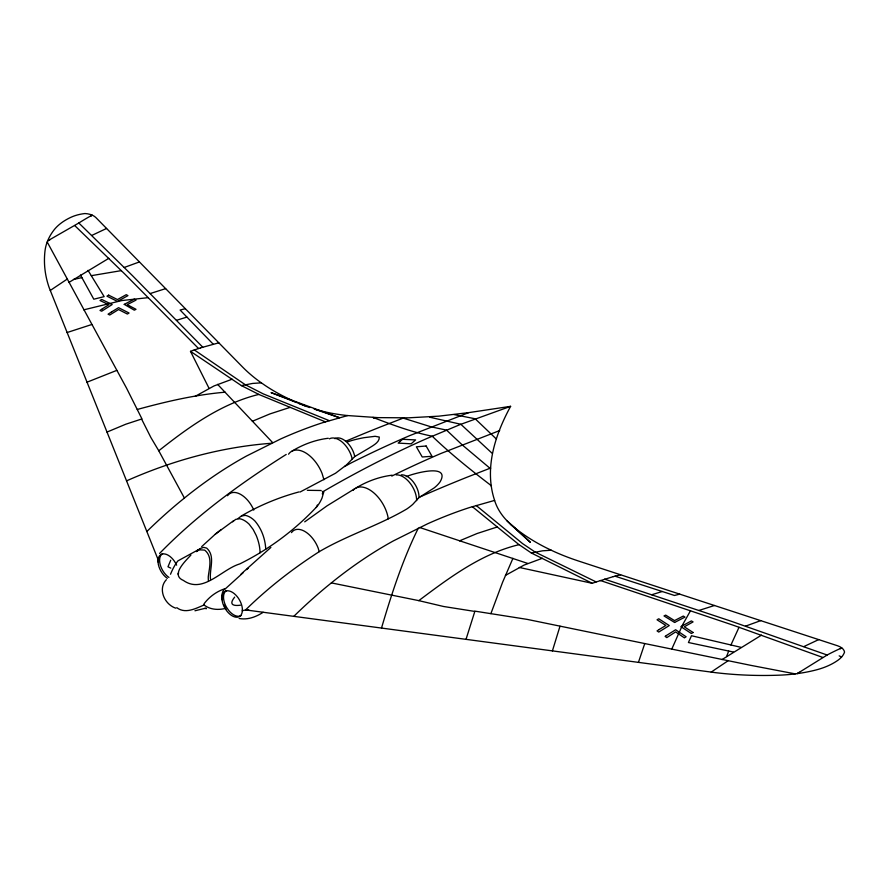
<?xml version="1.0" encoding="UTF-8"?>
<svg xmlns="http://www.w3.org/2000/svg" width="889" height="889" viewBox="0 0 889 889"><rect width="100%" height="100%" fill="white"/><g stroke="black" fill="none" stroke-linecap="round" stroke-linejoin="round"><path stroke-width="1.33" d="M242.308 610.699A9.301 2.8 -17.1 0 0 245.586 609.91C267.911 588.007 292.759 568.693 319.062 551.78C347.188 535.234 378.736 525.521 406.806 508.986A109.203 55.229 4.7 0 0 412.796 504.352L418.919 497.629L434.076 487.972A66.231 39.483 16.4 0 0 440.211 481.671C450.79 462.88 412.996 473.626 406.295 476.593M416.619 500.596L416.641 500.418A19.336 11.168 60 0 0 396.127 474.904M418.919 497.629L419.008 496.918A16.724 9.657 60 0 0 401.272 474.848M190.924 555.036C185.712 560.837 170.244 574.994 183.378 580.417C203.025 594.352 221.539 569.36 239.763 563.926C268.822 549.546 295.348 529.811 317.395 506.074A75.043 51.017 9.5 0 0 322.007 498.096L324.063 491.028A1227.431 708.666 -60 0 1 426.364 438.733L460.224 424.531L510.608 406.34C495.206 434.632 483.972 468.459 494.617 500.407A113.014 65.253 0 0 0 510.453 524.177L530.366 542.323L506.708 520.487M466.014 639.369L474.915 611.143L527.055 619.366L750.694 665.328L795.244 673.884L798.255 673.484A106.991 61.774 0 0 0 815.78 670.028A59.441 34.315 0 0 0 838.094 660.138A31.837 18.38 0 0 0 844.55 652.082A13.902 8.023 0 0 0 837.549 645.77L578.872 561.137A199.858 115.392 0 0 1 552.78 550.958L546.724 548.046A199.858 115.392 0 0 1 510.453 524.177M381.503 628.067C391.56 594.008 402.561 560.014 418.33 528.099M559.981 626.256L552.402 650.904M490.884 613.643L502.563 582.339L512.931 558.325M638.424 662.405L644.692 643.78M726.58 656.549L728.691 651.048M158.098 562.07A9.301 7.056 25.5 0 1 157.986 559.337L49.34 288.092A238.652 137.784 0 0 1 45.017 250.831A106.991 61.774 0 0 1 47.195 241.997L47.895 240.263A106.991 61.774 0 0 1 53.885 230.14A59.441 34.315 0 0 1 71.009 217.26A31.837 18.38 0 0 1 84.955 213.538A13.902 8.023 0 0 1 95.89 217.572L242.475 366.913A199.858 115.392 0 0 0 260.11 381.981L265.155 385.482A199.858 115.392 0 0 0 293.692 401.128M730.936 644.981L739.048 627.256M316.295 507.486L317.384 505.019M322.296 493.895L323.385 491.428L322.251 491.55M671.684 649.292L682.808 624.411L690.531 610.665M170.721 560.203L167.977 566.782L170.777 568.115M234.652 597.119C228.751 604.42 232.729 606.22 240.43 605.209M166.354 579.684C157.453 589.085 164.654 604.564 175.811 608.187M177.956 574.061L178.645 573.016M347.732 441.822L351.822 440.488A66.231 24.948 -2.6 0 1 364.012 437.688L375.091 436.299L379.281 437.055C379.736 442.422 372.735 445.678 368.779 448.289L354.711 456.579L346.532 464.869L335.542 473.237L300.093 492.017M196.458 551.636L198.058 549.78L204.637 550.08C212.982 556.658 209.226 568.004 208.248 576.994A84.233 64.041 85.8 0 0 208.315 579.361L208.393 580.784M201.659 546.635L215.36 534.133L233.574 520.721M241.063 574.061L270.878 547.446M159.587 553.425C197.002 514.909 240.919 483.06 286.202 454.446M344.554 466.558L350.844 463.08A1296.907 748.771 -60 0 1 409.985 435.51L468.636 412.64L510.608 406.34M243.308 572.572L225.695 588.507A32.237 23.77 -39.5 0 0 204.081 603.753L204.081 604.976C195.791 608.443 185.301 614.199 176.8 607.676M197.358 551.136L200.458 548.446L203.648 547.368L206.659 548.091C215.805 556.17 209.082 569.316 210.56 579.561M246.62 569.627L248.453 568.049M221.194 529.511L215.36 534.133M232.618 521.821L235.707 519.376L239.73 518.732A20.403 11.779 60 0 1 249.109 524.143L253.132 529.433L256.232 535.456A35.538 20.514 60 0 1 260.055 552.802M238.163 518.476L241.275 516.02L245.32 515.364A20.591 11.89 60 0 1 254.765 520.821C261.566 528.655 265.278 538.912 265.744 549.224M331.364 582.895L418.786 600.631C449.367 577.739 481.249 553.658 519.087 544.657M304.705 521.854L326.963 505.885L355.567 488.239A27.415 15.824 60 0 1 387.982 516.998L388.193 518.898M50.251 290.514L54.129 287.847A11.335 6.545 -60 0 1 54.462 287.625L67.075 279.19M711.222 672.117L715.1 669.45A11.335 6.545 -60 0 1 715.423 669.239L728.047 660.794M722.024 659.571L761.506 635.135M68.853 282.469L108.836 258.321M195.224 396.316L213.993 385.959L232.196 379.181M505.419 575.405L524.188 565.037L542.379 558.27M263.166 612.277C256.165 616.888 247.631 620.133 239.152 618.466M241.652 515.787C259.621 505.352 278.968 497.307 299.037 491.917M799.467 672.34L797.2 673.618L827.337 654.904A238.263 143.651 -57.7 0 1 841.761 647.892A238.263 143.651 -57.7 0 1 840.316 648.77M292.137 451.034C303.138 444.389 315.473 439.811 328.252 438.277M356.067 487.95C367.068 481.305 379.403 476.726 392.182 475.193M199.947 548.846L177.889 560.903A32.237 11.301 -74.6 0 0 170.521 574.238M91.778 235.429L106.569 228.462M803.9 646.57L818.691 639.602M50.04 239.663L47.65 240.875L79.032 222.883A238.263 131.194 -62.2 0 1 92.212 215.149A238.263 131.194 -62.2 0 1 90.889 216.094M106.98 432.076L125.771 424.22L141.962 418.919L126.538 388.126L47.195 241.997M124.26 267.456L139.429 261.933M745.538 626.145L760.706 620.633M420.297 496.795L420.753 496.595A2054.69 1185.404 -60 0 1 467.358 477.082L490.584 468.036M150.163 293.559L165.632 288.636M252.376 421.264L269.9 413.93L290.036 407.395M459.535 540.856L477.06 533.522L497.184 526.999M698.998 610.432L714.467 605.498M126.538 480.871C172.322 460.502 221.317 447.023 271.389 443.267M176.455 320.318L186.923 317.084M651.77 594.741L662.238 591.496M403.739 417.897L380.481 426.92A2054.69 1187.171 -60 0 0 345.488 441.344M209.059 388.36L190.49 351.344L193.091 350.388M519.254 567.449L592.285 583.317L594.885 582.362M499.685 430.565L441.033 453.434A1296.907 748.771 -60 0 0 391.771 476.093M193.102 350.388L200.503 347.877M594.897 582.362L613.332 576.605M116.792 370.38L86.989 382.203M206.048 608.087L194.958 610.776M200.514 347.877L218.816 342.821M137.25 409.473C166.065 401.606 195.38 394.727 225.184 392.193M225.395 588.596L225.395 588.596A16.724 9.657 60 0 0 222.339 600.019M468.636 412.64L438.777 416.163L408.429 417.83L377.947 417.63L347.666 415.563L322.785 422.653A568.227 328.063 -60 0 0 280.58 438.999L246.431 456.057A399.094 230.418 -60 0 0 187.612 495.462L179.334 502.185A399.094 230.418 -60 0 0 146.841 531.511M494.617 500.407L469.736 507.486A568.227 328.063 -60 0 0 427.52 523.832L393.371 540.901A399.094 230.418 -60 0 0 334.564 580.306L326.285 587.018A399.094 230.418 -60 0 0 293.792 616.355M613.343 576.605L620.622 574.794M190.49 351.344L241.419 385.604L252.687 383.426L261.355 382.848M472.337 506.674L518.698 544.39L531.344 552.991L542.612 550.813L551.291 550.235M83.744 309.85L121.86 300.549L148.341 297.637M67.075 332.542L91.723 324.529M185.323 308.694L180.1 310.039L213.216 344.199M679.718 594.13L674.495 595.474L615.01 576.172M258.855 394.416C221.194 403.517 188.146 427.509 158.764 450.767L184.412 498.062M73.465 279.468L81.877 277.612M91.289 275.679L121.337 270.623M307.327 490.306L321.185 490.506M204.692 608.42L206.504 608.676M474.815 611.432L443.555 606.487L418.786 600.631M733.492 652.059L688.43 642.514L691.498 635.735L740.959 647.325M454.035 414.574L475.182 418.775L496.34 438.999M491.961 453.134L460.858 424.286L429.765 417.219M490.55 485.55L491.45 485.783C470.97 470.181 450.823 454.046 432.221 436.21C411.851 432.11 392.293 424.864 372.991 417.397L373.891 418.197M604.542 579.15L730.591 621.033L827.126 655.015M600.342 580.495L733.125 625.178L822.825 657.449M419.641 527.477L527.81 563.459M314.15 409.018L339.42 417.697L271.067 392.616L296.381 402.473M489.961 468.514L490.55 468.736L462.058 444.756L446.545 430.109L431.021 426.831L402.528 417.908L403.117 418.375M298.904 403.462L305.238 405.929M329.241 420.641L263.255 393.883L245.264 384.704L194.347 349.955M325.396 421.842L259.41 394.694L241.419 385.604M531.344 552.991L592.285 583.317M596.141 581.928L535.189 552.091L522.554 543.59L476.193 505.485M839.183 655.849L841.605 657.004M78.843 223.006L132.583 275.779L202.748 347.177M74.687 225.517L124.627 273.868L198.547 348.521M217.616 384.37L272.69 442.644M88.022 270.356L104.157 296.637L93.801 299.204L80.455 275.034M158.764 450.756L150.886 437.51L141.573 419.03M223.984 604.976L225.395 607.909M323.94 479.727L322.118 473.57A27.415 15.824 60 0 0 288.547 454.19M319.218 551.68L318.129 548.002A21.747 12.557 60 0 0 291.492 532.622M354.711 456.579L354.678 456.235A16.724 9.657 60 0 0 334.886 438.688M352.266 459.424L352.233 459.157A19.336 11.168 60 0 0 329.363 438.866M227.562 495.718A21.747 12.557 60 0 1 253.776 510.064M347.666 415.563A113.014 65.253 0 0 1 316.162 409.573M309.661 407.529A113.014 65.253 0 0 1 306.505 406.417M157.998 559.337A29.882 13.757 26.4 0 1 158.364 558.659M305.405 406.006A199.858 115.392 0 0 1 302.149 404.717M300.004 403.85A199.858 115.392 0 0 1 294.937 401.684M168.932 577.428A14.48 8.357 60 0 1 160.209 564.659A14.48 8.357 60 0 1 162.587 553.636M167.343 578.35A14.48 8.357 60 0 1 158.342 564.437L157.998 561.181A14.48 8.357 60 0 1 165.154 554.036A14.48 8.357 60 0 1 176.622 565.148M248.798 609.965A29.882 6.167 4.9 0 1 245.586 609.91L715.423 672.651A238.652 137.784 0 0 0 779.953 675.14A106.991 61.774 0 0 0 795.244 673.884M353.144 490.25A27.415 15.824 60 0 1 354.7 488.806M225.684 608.354A32.237 23.77 -39.5 0 1 204.081 604.976M240.997 615.621A14.48 8.357 60 0 1 228.64 610.365L226.517 607.265A14.48 8.357 60 0 1 226.517 590.54M225.773 609.398A9.179 2.767 -17.1 0 1 225.617 608.543M242.408 609.91L242.064 612.765A14.48 8.357 60 0 1 227.051 611.288L224.928 608.176A14.48 8.357 60 0 1 228.251 590.818A14.48 8.357 60 0 1 242.408 609.91M400.017 441.477L398.183 443.1L411.163 443.811L415.585 439.922L402.595 439.299L400.017 441.477M102.435 308.75L100.001 310.439L101.69 311.206L112.192 304.527L101.69 299.426L100.001 300.504L108.802 304.727L102.435 308.75M666.317 635.568L665.116 636.413L666.817 637.602L675.618 631.912L684.419 637.858L686.119 636.768L675.618 629.756L666.317 635.568M111.469 311.995L108.058 314.184L109.758 315.006L118.559 309.539L127.371 314.039L129.061 313.028L118.559 307.672L111.469 311.995M659.271 629.468L657.049 630.912L658.749 632.057L669.25 625.556L658.749 618.777L657.049 619.8L665.861 625.456L659.271 629.468M108.647 295.137L106.947 296.159L117.448 301.415L127.949 295.637L126.249 294.67L117.47 299.571L108.647 295.137M693.076 632.49L691.375 633.524L680.874 626.656L691.375 620.922L693.076 621.911L684.263 626.778L693.076 632.49M124.249 304.371L134.317 310.172L136.017 309.316L127.205 304.649L136.017 300.115L134.317 299.149L124.249 304.371M674.595 622.456L664.005 615.933L665.694 615.121L674.507 620.6L683.308 616.066L685.008 617.099L674.595 622.456M426.142 446.011L416.363 446.811L422.242 456.99L432.01 456.279L426.142 446.011"/></g></svg>
